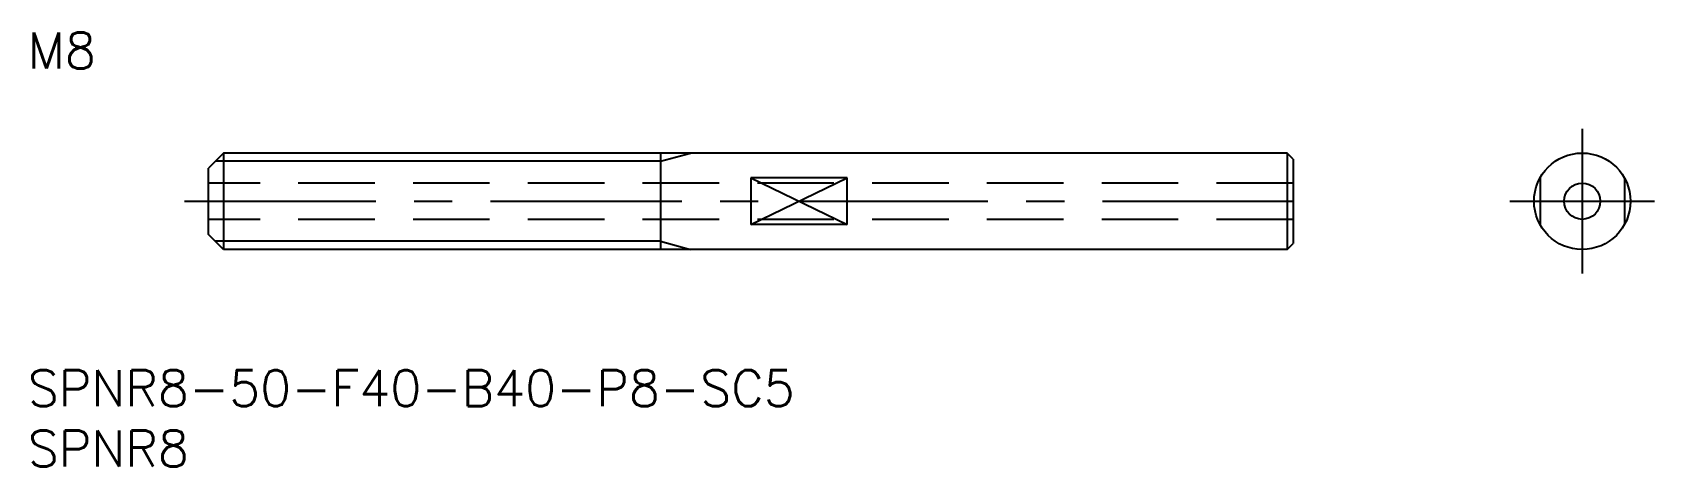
# Model space of a CAD drawing. Extents: x 0 to 135, y -8 to 28.
import ezdxf

# ---------------------------------------------------------------- set-up
doc = ezdxf.new("R2010")
doc.units = 0
doc.header["$LTSCALE"] = 0.5
doc.linetypes.add('CENTER', pattern=[50.8, 31.75, -6.35, 6.35, -6.35])
doc.linetypes.add('DASHED', pattern=[19.05, 12.7, -6.35])
for name, color, linetype in [('MSM_CENTER', 1, 'CENTER'), ('MSM_CONTINUOUS', 7, 'CONTINUOUS'), ('MSM_DASHED', 4, 'DASHED'), ('MSM_NARROW', 5, 'CONTINUOUS'), ('MSM_PART_NUMBER', 7, 'CONTINUOUS')]:
    doc.layers.add(name, color=color, linetype=linetype)
doc.styles.get("Standard").update_dxf_attribs({"font": 'txt.shx', "height": 1, "bigfont": 'bigfont.shx'})

# ---------------------------------------------------------------- blocks, each defined once
blk = doc.blocks.new('*U4')
at = {"layer": 'MSM_PART_NUMBER'}
blk.add_text('SPNR8-50-F40-B40-P8-SC5', height=3, dxfattribs=at).set_placement((0, -3))
blk = doc.blocks.new('*U5')
at = {"layer": 'MSM_PART_NUMBER'}
blk.add_text('SPNR8', height=3, dxfattribs=at).set_placement((0, -8))
blk = doc.blocks.new('*U6')
at = {"layer": 'MSM_PART_NUMBER'}
blk.add_text('M8', height=3, dxfattribs=at).set_placement((0, 25))

msp = doc.modelspace()

# ---------------------------------------------------------------- linework, layer by layer
at = {"layer": 'MSM_CENTER'}
for p, q in [((129, 20), (129, 8)), ((13, 14), (107, 14)), ((123, 14), (135, 14))]:
    msp.add_line(p, q, dxfattribs=at)
at = {"layer": 'MSM_CONTINUOUS'}
for p, q in [((16.25, 18), (15, 16.75)), ((104.5, 18), (16.25, 18)), ((16.25, 18), (16.25, 10)), ((52.5, 18), (52.5, 10)), ((104.5, 18), (104.5, 10)), ((105, 17.5), (104.5, 18)), ((105, 17.5), (105, 10.5)), ((15, 11.25), (15, 16.75)), ((68, 15.94), (60, 15.94)), ((60, 15.94), (60, 12.06)), ((68, 12.06), (68, 15.94)), ((16.25, 10), (15, 11.25)), ((68, 12.06), (60, 12.06)), ((104.5, 10), (16.25, 10)), ((104.5, 10), (105, 10.5))]:
    msp.add_line(p, q, dxfattribs=at)
for radius in [4, 1.5]:
    msp.add_circle((129, 14), radius, dxfattribs=at)
at = {"layer": 'MSM_DASHED'}
for p, q in [((105, 15.5), (15, 15.5)), ((125.5, 15.94), (125.5, 12.06)), ((132.5, 15.94), (132.5, 12.06)), ((105, 12.5), (15, 12.5))]:
    msp.add_line(p, q, dxfattribs=at)
at = {"layer": 'MSM_NARROW'}
for p, q in [((52.5, 17.32), (55, 18)), ((52.5, 17.32), (15.57, 17.32)), ((60, 15.94), (68, 12.06)), ((60, 12.06), (68, 15.94)), ((52.5, 10.68), (15.57, 10.68)), ((52.5, 10.68), (55, 10))]:
    msp.add_line(p, q, dxfattribs=at)

# ---------------------------------------------------------------- block references
at = {"layer": 'MSM_CONTINUOUS'}
for name in ['*U6', '*U4', '*U5']:
    msp.add_blockref(name, (0, 0), dxfattribs=at)

doc.saveas('drawing.dxf')
